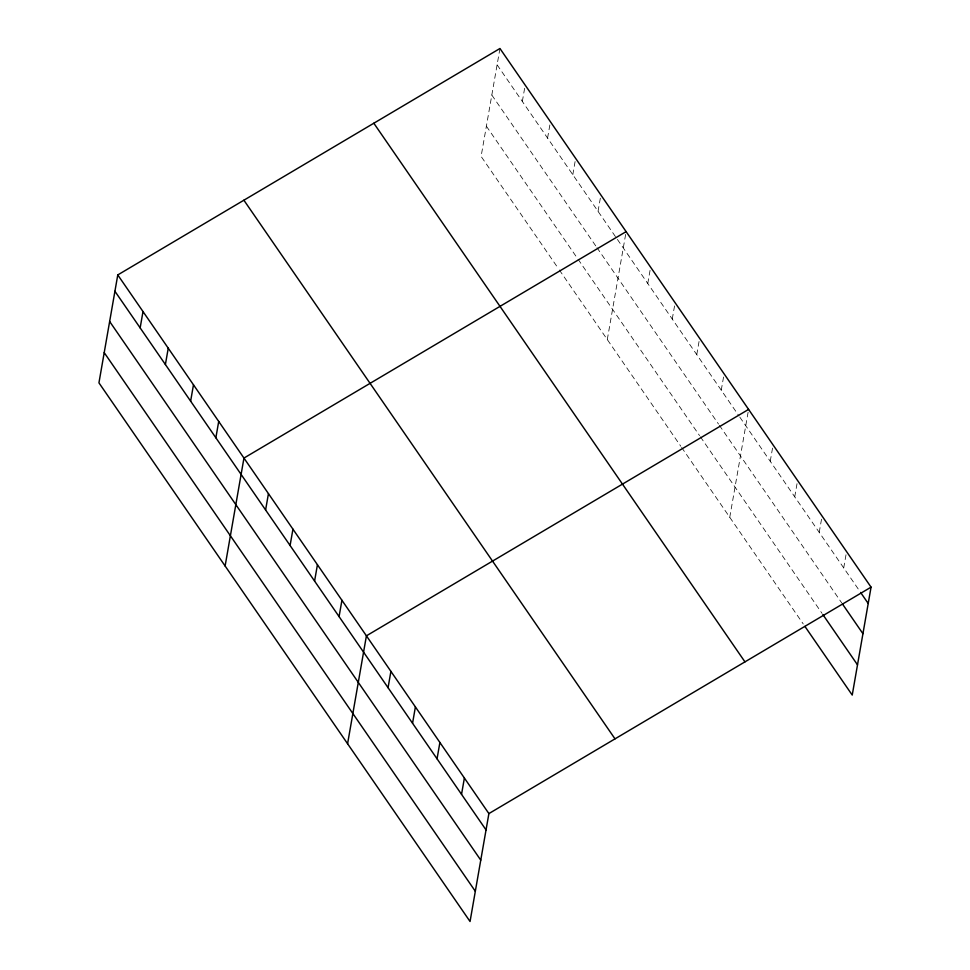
<?xml version="1.0" encoding="UTF-8"?>
<svg xmlns="http://www.w3.org/2000/svg" width="970" height="970" viewBox="0 0 970 970"><rect width="100%" height="100%" fill="white"/><g stroke="black" fill="none" stroke-linecap="round" stroke-linejoin="round"><path stroke-width="0.73" stroke-dasharray="4.85 3.64" d="M499.95 48.5L481.108 156.412L558.502 268.751M522.333 101.462L525.182 85.13M547.565 138.092L550.414 121.759M572.809 174.721L575.392 159.868M598.041 211.339L600.636 196.498M607.293 339.561L626.123 231.636M647.766 283.519L650.615 267.187M672.259 319.069L674.853 304.228M696.763 354.62L699.612 338.287M721.256 390.17L724.105 373.85M729.755 517.313L748.597 409.401M770.241 461.271L773.09 444.951M794.733 496.822L797.582 480.502M819.226 532.384L822.075 516.052M843.718 567.935L846.567 551.603M497.101 64.832L616.544 238.208M617.393 239.42L738.982 415.924M739.831 417.149L859.772 591.227M491.826 95.06L596.126 246.453M596.974 247.677L718.515 424.072M719.352 425.296L841.827 603.061M486.382 126.197L577.235 258.056M578.084 259.281L699.564 435.603M700.401 436.827L822.026 613.355M559.338 269.963L680.77 446.212M681.619 447.437L803.245 623.965"/><path stroke-width="1.45" d="M117.77 274.934L98.94 382.847L470.05 921.5L488.892 813.587L117.77 274.934L499.95 48.5L871.06 587.153L852.23 695.066L804.93 626.414M140.153 327.896L143.002 311.564M165.397 364.514L168.246 348.194M190.629 401.143L193.479 384.811M215.861 437.773L218.711 421.441M225.113 565.995L243.955 458.07L626.123 231.636M265.598 509.953L268.447 493.621M290.091 545.504L292.94 529.171M314.583 581.054L317.433 564.722M339.076 616.605L341.925 600.272M347.587 743.747L366.417 635.823L748.597 409.401M388.061 687.706L390.91 671.373M412.553 723.256L415.402 706.924M437.046 758.807L439.895 742.474M461.538 794.357L464.387 778.025M488.892 813.587L871.06 587.153M860.608 592.452L868.211 603.486M842.663 604.286L862.936 633.701M822.875 614.58L857.504 664.838M373.826 123.226L744.948 661.867M243.894 200.208L615.004 738.861M114.921 291.267L486.031 829.908M109.646 321.482L480.756 860.135M104.214 352.631L475.324 891.272"/></g></svg>
